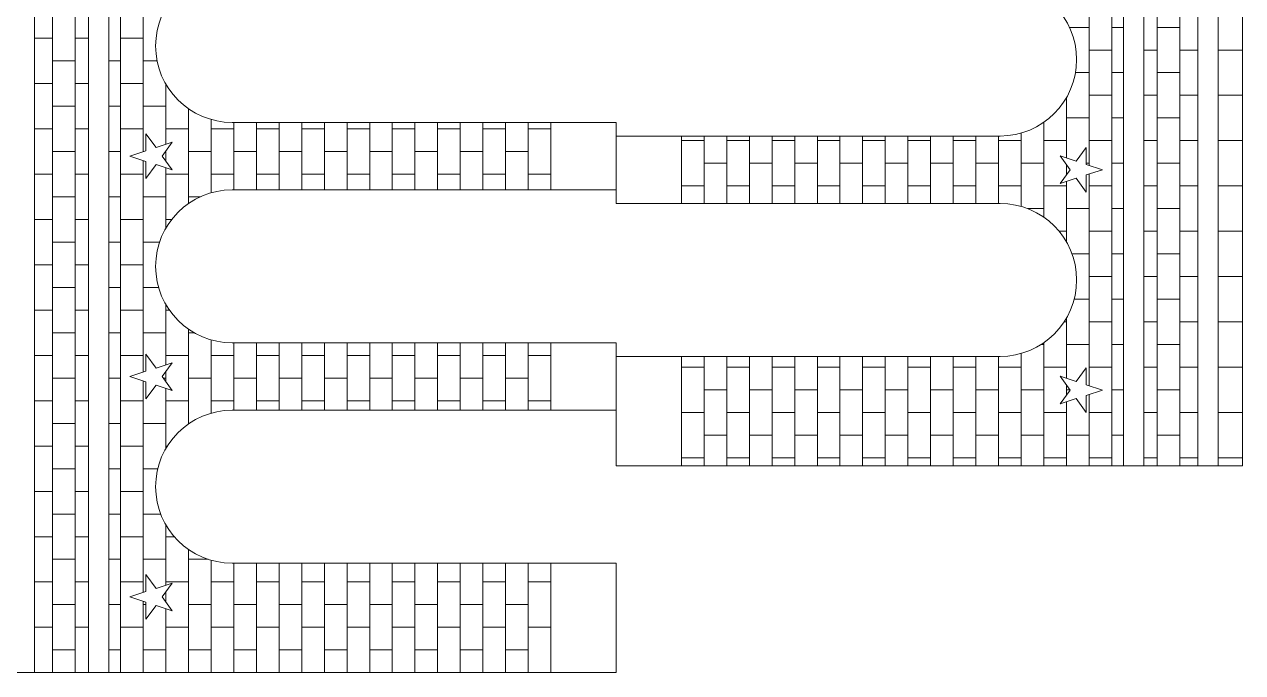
# Model space of a CAD drawing. Header units: inches. Extents: x -1530 to 385, y -443 to 699.
# Drawn here: x 182.6 to 184.618, y 28.387 to 29.46 of the extents above; entities that cross this region are included whole.
import ezdxf

# ---------------------------------------------------------------- set-up
doc = ezdxf.new("R2010")
doc.units = ezdxf.units.IN
doc.header["$LTSCALE"] = 0.5
doc.header["$MEASUREMENT"] = 0
doc.layers.add('03Cut', color=5, linetype='Continuous', lineweight=0)
doc.layers.add('04Score', color=2, linetype='Continuous', lineweight=0)

msp = doc.modelspace()

# ---------------------------------------------------------------- linework, layer by layer
at = {"layer": '03Cut'}
for p, q in [((184.6176, 28.7289), (184.6176, 30.0739)), ((182.9443, 29.2973), (183.5802, 29.2973)), ((183.5802, 29.2973), (183.5802, 29.1632)), ((184.2161, 29.2748), (183.5802, 29.2748)), ((182.9443, 29.1857), (183.5802, 29.1857)), ((184.2161, 29.1632), (183.5802, 29.1632)), ((182.9443, 28.9325), (183.5802, 28.9325)), ((183.5802, 28.9325), (183.5802, 28.7289)), ((184.2161, 28.91), (183.5802, 28.91)), ((182.9443, 28.8209), (183.5802, 28.8209)), ((184.6176, 28.7289), (183.5802, 28.7289)), ((182.9443, 28.5677), (183.5802, 28.5677)), ((183.5802, 28.5677), (183.5802, 28.3866)), ((182.5428, 28.3866), (183.5802, 28.3866))]:
    msp.add_line(p, q, dxfattribs=at)
for centre, start, end in [((182.9443, 29.4239), 90, 270), ((184.2161, 29.4014), 270, 90), ((182.9443, 29.0591), 90, 270), ((184.2161, 29.0366), 270, 90), ((182.9443, 28.6943), 90, 270)]:
    msp.add_arc(centre, 0.1266, start, end, dxfattribs=at)
at = {"layer": '04Score', "linetype": 'Continuous'}
for p, q in [((184.4009, 30.2254), (184.4009, 28.7289)), ((184.4759, 30.2254), (184.4759, 28.7289)), ((184.5134, 30.2254), (184.5134, 28.7289)), ((182.6471, 28.3866), (182.6471, 29.7316)), ((182.6846, 28.3866), (182.6846, 29.7316)), ((182.7596, 28.3866), (182.7596, 29.7316)), ((182.7971, 29.2487), (182.7971, 29.599)), ((184.3634, 29.5766), (184.3634, 29.2263)), ((184.3309, 29.4547), (184.3634, 29.4547)), ((184.4009, 29.4547), (184.4203, 29.4547)), ((184.4759, 29.4547), (184.5134, 29.4547)), ((182.6471, 29.4366), (182.6171, 29.4366)), ((182.7066, 29.4366), (182.6846, 29.4366)), ((182.7971, 29.4366), (182.7596, 29.4366)), ((184.3634, 29.4172), (184.4009, 29.4172)), ((184.4538, 29.4172), (184.4759, 29.4172)), ((184.5134, 29.4172), (184.5434, 29.4172)), ((184.5769, 29.4172), (184.6176, 29.4172)), ((182.6846, 29.3991), (182.6471, 29.3991)), ((182.7596, 29.3991), (182.7402, 29.3991)), ((182.8202, 29.3991), (182.7971, 29.3991)), ((184.3408, 29.3797), (184.3634, 29.3797)), ((184.4009, 29.3797), (184.4203, 29.3797)), ((184.4759, 29.3797), (184.5134, 29.3797)), ((182.6471, 29.3616), (182.6171, 29.3616)), ((182.7066, 29.3616), (182.6846, 29.3616)), ((182.7971, 29.3616), (182.7596, 29.3616)), ((182.8346, 29.2609), (182.8346, 29.3608)), ((184.3259, 29.3383), (184.3259, 29.2385)), ((184.3634, 29.3422), (184.4009, 29.3422)), ((184.4538, 29.3422), (184.4759, 29.3422)), ((184.5134, 29.3422), (184.5434, 29.3422)), ((184.5769, 29.3422), (184.6176, 29.3422)), ((182.6846, 29.3241), (182.6471, 29.3241)), ((182.7596, 29.3241), (182.7402, 29.3241)), ((182.8346, 29.3241), (182.7971, 29.3241)), ((182.8721, 29.163), (182.8721, 29.3199)), ((182.9096, 29.1808), (182.9096, 29.3022)), ((182.9471, 29.1857), (182.9471, 29.2973)), ((182.9846, 29.1857), (182.9846, 29.2973)), ((183.0221, 29.1857), (183.0221, 29.2973)), ((183.0596, 29.1857), (183.0596, 29.2973)), ((183.0971, 29.1857), (183.0971, 29.2973)), ((183.1346, 29.1857), (183.1346, 29.2973)), ((183.1721, 29.1857), (183.1721, 29.2973)), ((183.2096, 29.1857), (183.2096, 29.2973)), ((183.2471, 29.1857), (183.2471, 29.2973)), ((183.2846, 29.1857), (183.2846, 29.2973)), ((183.3221, 29.1857), (183.3221, 29.2973)), ((183.3596, 29.1857), (183.3596, 29.2973)), ((183.3971, 29.1857), (183.3971, 29.2973)), ((183.4346, 29.1857), (183.4346, 29.2973)), ((184.2884, 29.2975), (184.2884, 29.1406)), ((184.3259, 29.3047), (184.3634, 29.3047)), ((184.4009, 29.3047), (184.4203, 29.3047)), ((184.4759, 29.3047), (184.5134, 29.3047)), ((182.6471, 29.2866), (182.6171, 29.2866)), ((182.7066, 29.2866), (182.6846, 29.2866)), ((182.7971, 29.2866), (182.7596, 29.2866)), ((182.8721, 29.2866), (182.8346, 29.2866)), ((182.9471, 29.2866), (182.9096, 29.2866)), ((183.0221, 29.2866), (182.9846, 29.2866)), ((183.0971, 29.2866), (183.0596, 29.2866)), ((183.1721, 29.2866), (183.1346, 29.2866)), ((183.2471, 29.2866), (183.2096, 29.2866)), ((183.3221, 29.2866), (183.2846, 29.2866)), ((183.3971, 29.2866), (183.3596, 29.2866)), ((183.4721, 29.2866), (183.4346, 29.2866)), ((183.7259, 29.2748), (183.7259, 29.1632)), ((183.7634, 29.2748), (183.7634, 29.1632)), ((183.8009, 29.2748), (183.8009, 29.1632)), ((183.8384, 29.2748), (183.8384, 29.1632)), ((183.8759, 29.2748), (183.8759, 29.1632)), ((183.9134, 29.2748), (183.9134, 29.1632)), ((183.9509, 29.2748), (183.9509, 29.1632)), ((183.9884, 29.2748), (183.9884, 29.1632)), ((184.0259, 29.2748), (184.0259, 29.1632)), ((184.0634, 29.2748), (184.0634, 29.1632)), ((184.1009, 29.2748), (184.1009, 29.1632)), ((184.1384, 29.2748), (184.1384, 29.1632)), ((184.1759, 29.2748), (184.1759, 29.1632)), ((184.2134, 29.2748), (184.2134, 29.1632)), ((184.2509, 29.2797), (184.2509, 29.1584)), ((183.6884, 29.2672), (183.7259, 29.2672)), ((183.7634, 29.2672), (183.8009, 29.2672)), ((183.8384, 29.2672), (183.8759, 29.2672)), ((183.9134, 29.2672), (183.9509, 29.2672)), ((183.9884, 29.2672), (184.0259, 29.2672)), ((184.0634, 29.2672), (184.1009, 29.2672)), ((184.1384, 29.2672), (184.1759, 29.2672)), ((184.2134, 29.2672), (184.2509, 29.2672)), ((184.2884, 29.2672), (184.3259, 29.2672)), ((184.3634, 29.2672), (184.4009, 29.2672)), ((184.4538, 29.2672), (184.4759, 29.2672)), ((184.5134, 29.2672), (184.5434, 29.2672)), ((184.5769, 29.2672), (184.6176, 29.2672)), ((182.6846, 29.2491), (182.6471, 29.2491)), ((182.7596, 29.2491), (182.7402, 29.2491)), ((182.7981, 29.2491), (182.7971, 29.2491)), ((182.7971, 28.8839), (182.7971, 29.2342)), ((182.8346, 29.2491), (182.8341, 29.2491)), ((182.8346, 29.2332), (182.8346, 29.2498)), ((182.9096, 29.2491), (182.8721, 29.2491)), ((182.9846, 29.2491), (182.9471, 29.2491)), ((183.0596, 29.2491), (183.0221, 29.2491)), ((183.1346, 29.2491), (183.0971, 29.2491)), ((183.2096, 29.2491), (183.1721, 29.2491)), ((183.2846, 29.2491), (183.2471, 29.2491)), ((183.3596, 29.2491), (183.3221, 29.2491)), ((183.4346, 29.2491), (183.3971, 29.2491)), ((182.6471, 29.2116), (182.6171, 29.2116)), ((182.7066, 29.2116), (182.6846, 29.2116)), ((182.7971, 29.2116), (182.7596, 29.2116)), ((182.8346, 29.1222), (182.8346, 29.2221)), ((182.8721, 29.2116), (182.8346, 29.2116)), ((182.9471, 29.2116), (182.9096, 29.2116)), ((183.0221, 29.2116), (182.9846, 29.2116)), ((183.0971, 29.2116), (183.0596, 29.2116)), ((183.1721, 29.2116), (183.1346, 29.2116)), ((183.2471, 29.2116), (183.2096, 29.2116)), ((183.3221, 29.2116), (183.2846, 29.2116)), ((183.3971, 29.2116), (183.3596, 29.2116)), ((183.4721, 29.2116), (183.4346, 29.2116)), ((183.7259, 29.2297), (183.7634, 29.2297)), ((183.8009, 29.2297), (183.8384, 29.2297)), ((183.8759, 29.2297), (183.9134, 29.2297)), ((183.9509, 29.2297), (183.9884, 29.2297)), ((184.0259, 29.2297), (184.0634, 29.2297)), ((184.1009, 29.2297), (184.1384, 29.2297)), ((184.1759, 29.2297), (184.2134, 29.2297)), ((184.2509, 29.2297), (184.2884, 29.2297)), ((184.3259, 29.2273), (184.3259, 29.2107)), ((184.3588, 29.2297), (184.3634, 29.2297)), ((184.3634, 29.2118), (184.3634, 28.8615)), ((184.4009, 29.2297), (184.4203, 29.2297)), ((184.4759, 29.2297), (184.5134, 29.2297)), ((183.6884, 29.1922), (183.7259, 29.1922)), ((183.7634, 29.1922), (183.8009, 29.1922)), ((183.8384, 29.1922), (183.8759, 29.1922)), ((183.9134, 29.1922), (183.9509, 29.1922)), ((183.9884, 29.1922), (184.0259, 29.1922)), ((184.0634, 29.1922), (184.1009, 29.1922)), ((184.1384, 29.1922), (184.1759, 29.1922)), ((184.2134, 29.1922), (184.2509, 29.1922)), ((184.2884, 29.1922), (184.3259, 29.1922)), ((184.3259, 29.1996), (184.3259, 29.0997)), ((184.3634, 29.1922), (184.4009, 29.1922)), ((184.4538, 29.1922), (184.4759, 29.1922)), ((184.5134, 29.1922), (184.5434, 29.1922)), ((184.5769, 29.1922), (184.6176, 29.1922)), ((182.6846, 29.1741), (182.6471, 29.1741)), ((182.7596, 29.1741), (182.7402, 29.1741)), ((182.8346, 29.1741), (182.7971, 29.1741)), ((182.8913, 29.1741), (182.8721, 29.1741)), ((184.2617, 29.1547), (184.2884, 29.1547)), ((184.3259, 29.1547), (184.3634, 29.1547)), ((184.4009, 29.1547), (184.4203, 29.1547)), ((184.4759, 29.1547), (184.5134, 29.1547)), ((182.6471, 29.1366), (182.6171, 29.1366)), ((182.7066, 29.1366), (182.6846, 29.1366)), ((182.7971, 29.1366), (182.7596, 29.1366)), ((182.8442, 29.1366), (182.8346, 29.1366)), ((184.3137, 29.1172), (184.3259, 29.1172)), ((184.3634, 29.1172), (184.4009, 29.1172)), ((184.4538, 29.1172), (184.4759, 29.1172)), ((184.5134, 29.1172), (184.5434, 29.1172)), ((184.5769, 29.1172), (184.6176, 29.1172)), ((182.6846, 29.0991), (182.6471, 29.0991)), ((182.7596, 29.0991), (182.7402, 29.0991)), ((182.8242, 29.0991), (182.7971, 29.0991)), ((184.3351, 29.0797), (184.3634, 29.0797)), ((184.4009, 29.0797), (184.4203, 29.0797)), ((184.4759, 29.0797), (184.5134, 29.0797)), ((182.6471, 29.0616), (182.6171, 29.0616)), ((182.7066, 29.0616), (182.6846, 29.0616)), ((182.7971, 29.0616), (182.7596, 29.0616)), ((184.3634, 29.0422), (184.4009, 29.0422)), ((184.4538, 29.0422), (184.4759, 29.0422)), ((184.5134, 29.0422), (184.5434, 29.0422)), ((184.5769, 29.0422), (184.6176, 29.0422)), ((182.6846, 29.0241), (182.6471, 29.0241)), ((182.7596, 29.0241), (182.7402, 29.0241)), ((182.8227, 29.0241), (182.7971, 29.0241)), ((182.8346, 28.8961), (182.8346, 28.996)), ((184.3386, 29.0047), (184.3634, 29.0047)), ((184.4009, 29.0047), (184.4203, 29.0047)), ((184.4759, 29.0047), (184.5134, 29.0047)), ((182.6471, 28.9866), (182.6171, 28.9866)), ((182.7066, 28.9866), (182.6846, 28.9866)), ((182.7971, 28.9866), (182.7596, 28.9866)), ((182.8406, 28.9866), (182.8346, 28.9866)), ((184.3259, 28.9735), (184.3259, 28.8736)), ((182.6846, 28.9491), (182.6471, 28.9491)), ((182.7596, 28.9491), (182.7402, 28.9491)), ((182.8346, 28.9491), (182.7971, 28.9491)), ((182.8721, 28.7982), (182.8721, 28.9551)), ((182.8817, 28.9491), (182.8721, 28.9491)), ((184.322, 28.9672), (184.3259, 28.9672)), ((184.3634, 28.9672), (184.4009, 28.9672)), ((184.4538, 28.9672), (184.4759, 28.9672)), ((184.5134, 28.9672), (184.5434, 28.9672)), ((184.5769, 28.9672), (184.6176, 28.9672)), ((182.9096, 28.816), (182.9096, 28.9374)), ((182.9471, 28.8209), (182.9471, 28.9325)), ((182.9846, 28.8209), (182.9846, 28.9325)), ((183.0221, 28.8209), (183.0221, 28.9325)), ((183.0596, 28.8209), (183.0596, 28.9325)), ((183.0971, 28.8209), (183.0971, 28.9325)), ((183.1346, 28.8209), (183.1346, 28.9325)), ((183.1721, 28.8209), (183.1721, 28.9325)), ((183.2096, 28.8209), (183.2096, 28.9325)), ((183.2471, 28.8209), (183.2471, 28.9325)), ((183.2846, 28.8209), (183.2846, 28.9325)), ((183.3221, 28.8209), (183.3221, 28.9325)), ((183.3596, 28.8209), (183.3596, 28.9325)), ((183.3971, 28.8209), (183.3971, 28.9325)), ((183.4346, 28.8209), (183.4346, 28.9325)), ((184.2839, 28.9297), (184.2884, 28.9297)), ((184.2884, 28.9327), (184.2884, 28.7289)), ((184.3259, 28.9297), (184.3634, 28.9297)), ((184.4009, 28.9297), (184.4203, 28.9297)), ((184.4759, 28.9297), (184.5134, 28.9297)), ((182.6471, 28.9116), (182.6171, 28.9116)), ((182.7066, 28.9116), (182.6846, 28.9116)), ((182.7971, 28.9116), (182.7596, 28.9116)), ((182.8721, 28.9116), (182.8346, 28.9116)), ((182.9471, 28.9116), (182.9096, 28.9116)), ((183.0221, 28.9116), (182.9846, 28.9116)), ((183.0971, 28.9116), (183.0596, 28.9116)), ((183.1721, 28.9116), (183.1346, 28.9116)), ((183.2471, 28.9116), (183.2096, 28.9116)), ((183.3221, 28.9116), (183.2846, 28.9116)), ((183.3971, 28.9116), (183.3596, 28.9116)), ((183.4721, 28.9116), (183.4346, 28.9116)), ((183.7259, 28.91), (183.7259, 28.7289)), ((183.7634, 28.91), (183.7634, 28.7289)), ((183.8009, 28.91), (183.8009, 28.7289)), ((183.8384, 28.91), (183.8384, 28.7289)), ((183.8759, 28.91), (183.8759, 28.7289)), ((183.9134, 28.91), (183.9134, 28.7289)), ((183.9509, 28.91), (183.9509, 28.7289)), ((183.9884, 28.91), (183.9884, 28.7289)), ((184.0259, 28.91), (184.0259, 28.7289)), ((184.0634, 28.91), (184.0634, 28.7289)), ((184.1009, 28.91), (184.1009, 28.7289)), ((184.1384, 28.91), (184.1384, 28.7289)), ((184.1759, 28.91), (184.1759, 28.7289)), ((184.2134, 28.91), (184.2134, 28.7289)), ((184.2509, 28.9149), (184.2509, 28.7289)), ((183.6884, 28.8922), (183.7259, 28.8922)), ((183.7634, 28.8922), (183.8009, 28.8922)), ((183.8384, 28.8922), (183.8759, 28.8922)), ((183.9134, 28.8922), (183.9509, 28.8922)), ((183.9884, 28.8922), (184.0259, 28.8922)), ((184.0634, 28.8922), (184.1009, 28.8922)), ((184.1384, 28.8922), (184.1759, 28.8922)), ((184.2134, 28.8922), (184.2509, 28.8922)), ((184.2884, 28.8922), (184.3259, 28.8922)), ((184.3634, 28.8922), (184.4009, 28.8922)), ((184.4538, 28.8922), (184.4759, 28.8922)), ((184.5134, 28.8922), (184.5434, 28.8922)), ((184.5769, 28.8922), (184.6176, 28.8922)), ((182.6846, 28.8741), (182.6471, 28.8741)), ((182.7596, 28.8741), (182.7402, 28.8741)), ((182.7971, 28.5191), (182.7971, 28.8694)), ((182.8346, 28.8741), (182.8305, 28.8741)), ((182.8346, 28.8684), (182.8346, 28.885)), ((182.9096, 28.8741), (182.8721, 28.8741)), ((182.9846, 28.8741), (182.9471, 28.8741)), ((183.0596, 28.8741), (183.0221, 28.8741)), ((183.1346, 28.8741), (183.0971, 28.8741)), ((183.2096, 28.8741), (183.1721, 28.8741)), ((183.2846, 28.8741), (183.2471, 28.8741)), ((183.3596, 28.8741), (183.3221, 28.8741)), ((183.4346, 28.8741), (183.3971, 28.8741)), ((182.8346, 28.7574), (182.8346, 28.8573)), ((183.7259, 28.8547), (183.7634, 28.8547)), ((183.8009, 28.8547), (183.8384, 28.8547)), ((183.8759, 28.8547), (183.9134, 28.8547)), ((183.9509, 28.8547), (183.9884, 28.8547)), ((184.0259, 28.8547), (184.0634, 28.8547)), ((184.1009, 28.8547), (184.1384, 28.8547)), ((184.1759, 28.8547), (184.2134, 28.8547)), ((184.2509, 28.8547), (184.2884, 28.8547)), ((184.3259, 28.8625), (184.3259, 28.8459)), ((184.3259, 28.8547), (184.3315, 28.8547)), ((184.4009, 28.8547), (184.4203, 28.8547)), ((184.4759, 28.8547), (184.5134, 28.8547)), ((182.6471, 28.8366), (182.6171, 28.8366)), ((182.7066, 28.8366), (182.6846, 28.8366)), ((182.7971, 28.8366), (182.7596, 28.8366)), ((182.8721, 28.8366), (182.8346, 28.8366)), ((182.9471, 28.8366), (182.9096, 28.8366)), ((183.0221, 28.8366), (182.9846, 28.8366)), ((183.0971, 28.8366), (183.0596, 28.8366)), ((183.1721, 28.8366), (183.1346, 28.8366)), ((183.2471, 28.8366), (183.2096, 28.8366)), ((183.3221, 28.8366), (183.2846, 28.8366)), ((183.3971, 28.8366), (183.3596, 28.8366)), ((183.4721, 28.8366), (183.4346, 28.8366)), ((184.3259, 28.8348), (184.3259, 28.7289)), ((184.3634, 28.847), (184.3634, 28.7289)), ((183.6884, 28.8172), (183.7259, 28.8172)), ((183.7634, 28.8172), (183.8009, 28.8172)), ((183.8384, 28.8172), (183.8759, 28.8172)), ((183.9134, 28.8172), (183.9509, 28.8172)), ((183.9884, 28.8172), (184.0259, 28.8172)), ((184.0634, 28.8172), (184.1009, 28.8172)), ((184.1384, 28.8172), (184.1759, 28.8172)), ((184.2134, 28.8172), (184.2509, 28.8172)), ((184.2884, 28.8172), (184.3259, 28.8172)), ((184.3634, 28.8172), (184.4009, 28.8172)), ((184.4538, 28.8172), (184.4759, 28.8172)), ((184.5134, 28.8172), (184.5434, 28.8172)), ((184.5769, 28.8172), (184.6176, 28.8172)), ((182.6846, 28.7991), (182.6471, 28.7991)), ((182.7596, 28.7991), (182.7402, 28.7991)), ((182.8346, 28.7991), (182.7971, 28.7991)), ((182.8733, 28.7991), (182.8721, 28.7991)), ((183.7259, 28.7797), (183.7634, 28.7797)), ((183.8009, 28.7797), (183.8384, 28.7797)), ((183.8759, 28.7797), (183.9134, 28.7797)), ((183.9509, 28.7797), (183.9884, 28.7797)), ((184.0259, 28.7797), (184.0634, 28.7797)), ((184.1009, 28.7797), (184.1384, 28.7797)), ((184.1759, 28.7797), (184.2134, 28.7797)), ((184.2509, 28.7797), (184.2884, 28.7797)), ((184.3259, 28.7797), (184.3634, 28.7797)), ((184.4009, 28.7797), (184.4203, 28.7797)), ((184.4759, 28.7797), (184.5134, 28.7797)), ((182.6471, 28.7616), (182.6171, 28.7616)), ((182.7066, 28.7616), (182.6846, 28.7616)), ((182.7971, 28.7616), (182.7596, 28.7616)), ((182.8371, 28.7616), (182.8346, 28.7616)), ((183.6884, 28.7422), (183.7259, 28.7422)), ((183.7634, 28.7422), (183.8009, 28.7422)), ((183.8384, 28.7422), (183.8759, 28.7422)), ((183.9134, 28.7422), (183.9509, 28.7422)), ((183.9884, 28.7422), (184.0259, 28.7422)), ((184.0634, 28.7422), (184.1009, 28.7422)), ((184.1384, 28.7422), (184.1759, 28.7422)), ((184.2134, 28.7422), (184.2509, 28.7422)), ((184.2884, 28.7422), (184.3259, 28.7422)), ((184.3634, 28.7422), (184.4009, 28.7422)), ((184.4538, 28.7422), (184.4759, 28.7422)), ((184.5134, 28.7422), (184.5434, 28.7422)), ((184.5769, 28.7422), (184.6176, 28.7422)), ((182.6846, 28.7241), (182.6471, 28.7241)), ((182.7596, 28.7241), (182.7402, 28.7241)), ((182.8213, 28.7241), (182.7971, 28.7241)), ((182.6471, 28.6866), (182.6171, 28.6866)), ((182.7066, 28.6866), (182.6846, 28.6866)), ((182.7971, 28.6866), (182.7596, 28.6866)), ((182.6846, 28.6491), (182.6471, 28.6491)), ((182.7596, 28.6491), (182.7402, 28.6491)), ((182.8261, 28.6491), (182.7971, 28.6491)), ((182.8346, 28.5313), (182.8346, 28.6312)), ((182.6471, 28.6116), (182.6171, 28.6116)), ((182.7066, 28.6116), (182.6846, 28.6116)), ((182.7971, 28.6116), (182.7596, 28.6116)), ((182.8485, 28.6116), (182.8346, 28.6116)), ((182.8721, 28.3866), (182.8721, 28.5903)), ((182.6846, 28.5741), (182.6471, 28.5741)), ((182.7596, 28.5741), (182.7402, 28.5741)), ((182.8346, 28.5741), (182.7971, 28.5741)), ((182.9047, 28.5741), (182.8721, 28.5741)), ((182.9096, 28.3866), (182.9096, 28.5725)), ((182.9471, 28.3866), (182.9471, 28.5677)), ((182.9846, 28.3866), (182.9846, 28.5677)), ((183.0221, 28.3866), (183.0221, 28.5677)), ((183.0596, 28.3866), (183.0596, 28.5677)), ((183.0971, 28.3866), (183.0971, 28.5677)), ((183.1346, 28.3866), (183.1346, 28.5677)), ((183.1721, 28.3866), (183.1721, 28.5677)), ((183.2096, 28.3866), (183.2096, 28.5677)), ((183.2471, 28.3866), (183.2471, 28.5677)), ((183.2846, 28.3866), (183.2846, 28.5677)), ((183.3221, 28.3866), (183.3221, 28.5677)), ((183.3596, 28.3866), (183.3596, 28.5677)), ((183.3971, 28.3866), (183.3971, 28.5677)), ((183.4346, 28.3866), (183.4346, 28.5677)), ((182.6471, 28.5366), (182.6171, 28.5366)), ((182.7066, 28.5366), (182.6846, 28.5366)), ((182.7971, 28.5366), (182.7596, 28.5366)), ((182.8721, 28.5366), (182.8346, 28.5366)), ((182.9471, 28.5366), (182.9096, 28.5366)), ((183.0221, 28.5366), (182.9846, 28.5366)), ((183.0971, 28.5366), (183.0596, 28.5366)), ((183.1721, 28.5366), (183.1346, 28.5366)), ((183.2471, 28.5366), (183.2096, 28.5366)), ((183.3221, 28.5366), (183.2846, 28.5366)), ((183.3971, 28.5366), (183.3596, 28.5366)), ((183.4721, 28.5366), (183.4346, 28.5366)), ((182.7971, 28.3866), (182.7971, 28.5046)), ((182.8346, 28.5036), (182.8346, 28.5202)), ((182.6846, 28.4991), (182.6471, 28.4991)), ((182.7596, 28.4991), (182.7402, 28.4991)), ((182.8017, 28.4991), (182.7971, 28.4991)), ((182.8346, 28.3866), (182.8346, 28.4924)), ((182.9096, 28.4991), (182.8721, 28.4991)), ((182.9846, 28.4991), (182.9471, 28.4991)), ((183.0596, 28.4991), (183.0221, 28.4991)), ((183.1346, 28.4991), (183.0971, 28.4991)), ((183.2096, 28.4991), (183.1721, 28.4991)), ((183.2846, 28.4991), (183.2471, 28.4991)), ((183.3596, 28.4991), (183.3221, 28.4991)), ((183.4346, 28.4991), (183.3971, 28.4991)), ((182.6471, 28.4616), (182.6171, 28.4616)), ((182.7066, 28.4616), (182.6846, 28.4616)), ((182.7971, 28.4616), (182.7596, 28.4616)), ((182.8721, 28.4616), (182.8346, 28.4616)), ((182.9471, 28.4616), (182.9096, 28.4616)), ((183.0221, 28.4616), (182.9846, 28.4616)), ((183.0971, 28.4616), (183.0596, 28.4616)), ((183.1721, 28.4616), (183.1346, 28.4616)), ((183.2471, 28.4616), (183.2096, 28.4616)), ((183.3221, 28.4616), (183.2846, 28.4616)), ((183.3971, 28.4616), (183.3596, 28.4616)), ((183.4721, 28.4616), (183.4346, 28.4616)), ((182.6846, 28.4241), (182.6471, 28.4241)), ((182.7596, 28.4241), (182.7402, 28.4241)), ((182.8346, 28.4241), (182.7971, 28.4241)), ((182.9096, 28.4241), (182.8721, 28.4241)), ((182.9846, 28.4241), (182.9471, 28.4241)), ((183.0596, 28.4241), (183.0221, 28.4241)), ((183.1346, 28.4241), (183.0971, 28.4241)), ((183.2096, 28.4241), (183.1721, 28.4241)), ((183.2846, 28.4241), (183.2471, 28.4241)), ((183.3596, 28.4241), (183.3221, 28.4241)), ((183.4346, 28.4241), (183.3971, 28.4241))]:
    msp.add_line(p, q, dxfattribs=at)
at = {"layer": '04Score'}
for p, q in [((184.4203, 28.7289), (184.4203, 30.0739)), ((184.4538, 28.7289), (184.4538, 30.0739)), ((184.5434, 28.7289), (184.5434, 30.0739)), ((184.5769, 28.7289), (184.5769, 30.0739)), ((182.6171, 29.7316), (182.6171, 28.3866)), ((182.7066, 29.7316), (182.7066, 28.3866)), ((182.7402, 29.7316), (182.7402, 28.3866)), ((183.4721, 29.1857), (183.4721, 29.2973)), ((183.6884, 29.2748), (183.6884, 29.1632)), ((183.4721, 28.8209), (183.4721, 28.9325)), ((183.6884, 28.91), (183.6884, 28.7289)), ((183.4721, 28.3866), (183.4721, 28.5677))]:
    msp.add_line(p, q, dxfattribs=at)
for points in [[(182.7748, 29.2415), (182.8017, 29.2328), (182.8017, 29.2045), (182.8183, 29.2274), (182.8452, 29.2186), (182.8286, 29.2415), (182.8452, 29.2644), (182.8183, 29.2556), (182.8017, 29.2785), (182.8017, 29.2502)], [(184.3857, 29.219), (184.3588, 29.2278), (184.3588, 29.256), (184.3422, 29.2332), (184.3153, 29.2419), (184.3319, 29.219), (184.3153, 29.1962), (184.3422, 29.2049), (184.3588, 29.182), (184.3588, 29.2103)], [(182.7748, 28.8767), (182.8017, 28.868), (182.8017, 28.8397), (182.8183, 28.8626), (182.8452, 28.8538), (182.8286, 28.8767), (182.8452, 28.8996), (182.8183, 28.8908), (182.8017, 28.9137), (182.8017, 28.8854)], [(184.3857, 28.8542), (184.3588, 28.863), (184.3588, 28.8912), (184.3422, 28.8684), (184.3153, 28.8771), (184.3319, 28.8542), (184.3153, 28.8313), (184.3422, 28.8401), (184.3588, 28.8172), (184.3588, 28.8455)], [(182.7748, 28.5119), (182.8017, 28.5206), (182.8017, 28.5489), (182.8183, 28.526), (182.8452, 28.5348), (182.8286, 28.5119), (182.8452, 28.489), (182.8183, 28.4977), (182.8017, 28.4749), (182.8017, 28.5031)]]:
    msp.add_lwpolyline(points, close=True, dxfattribs=at)

doc.saveas('drawing.dxf')
